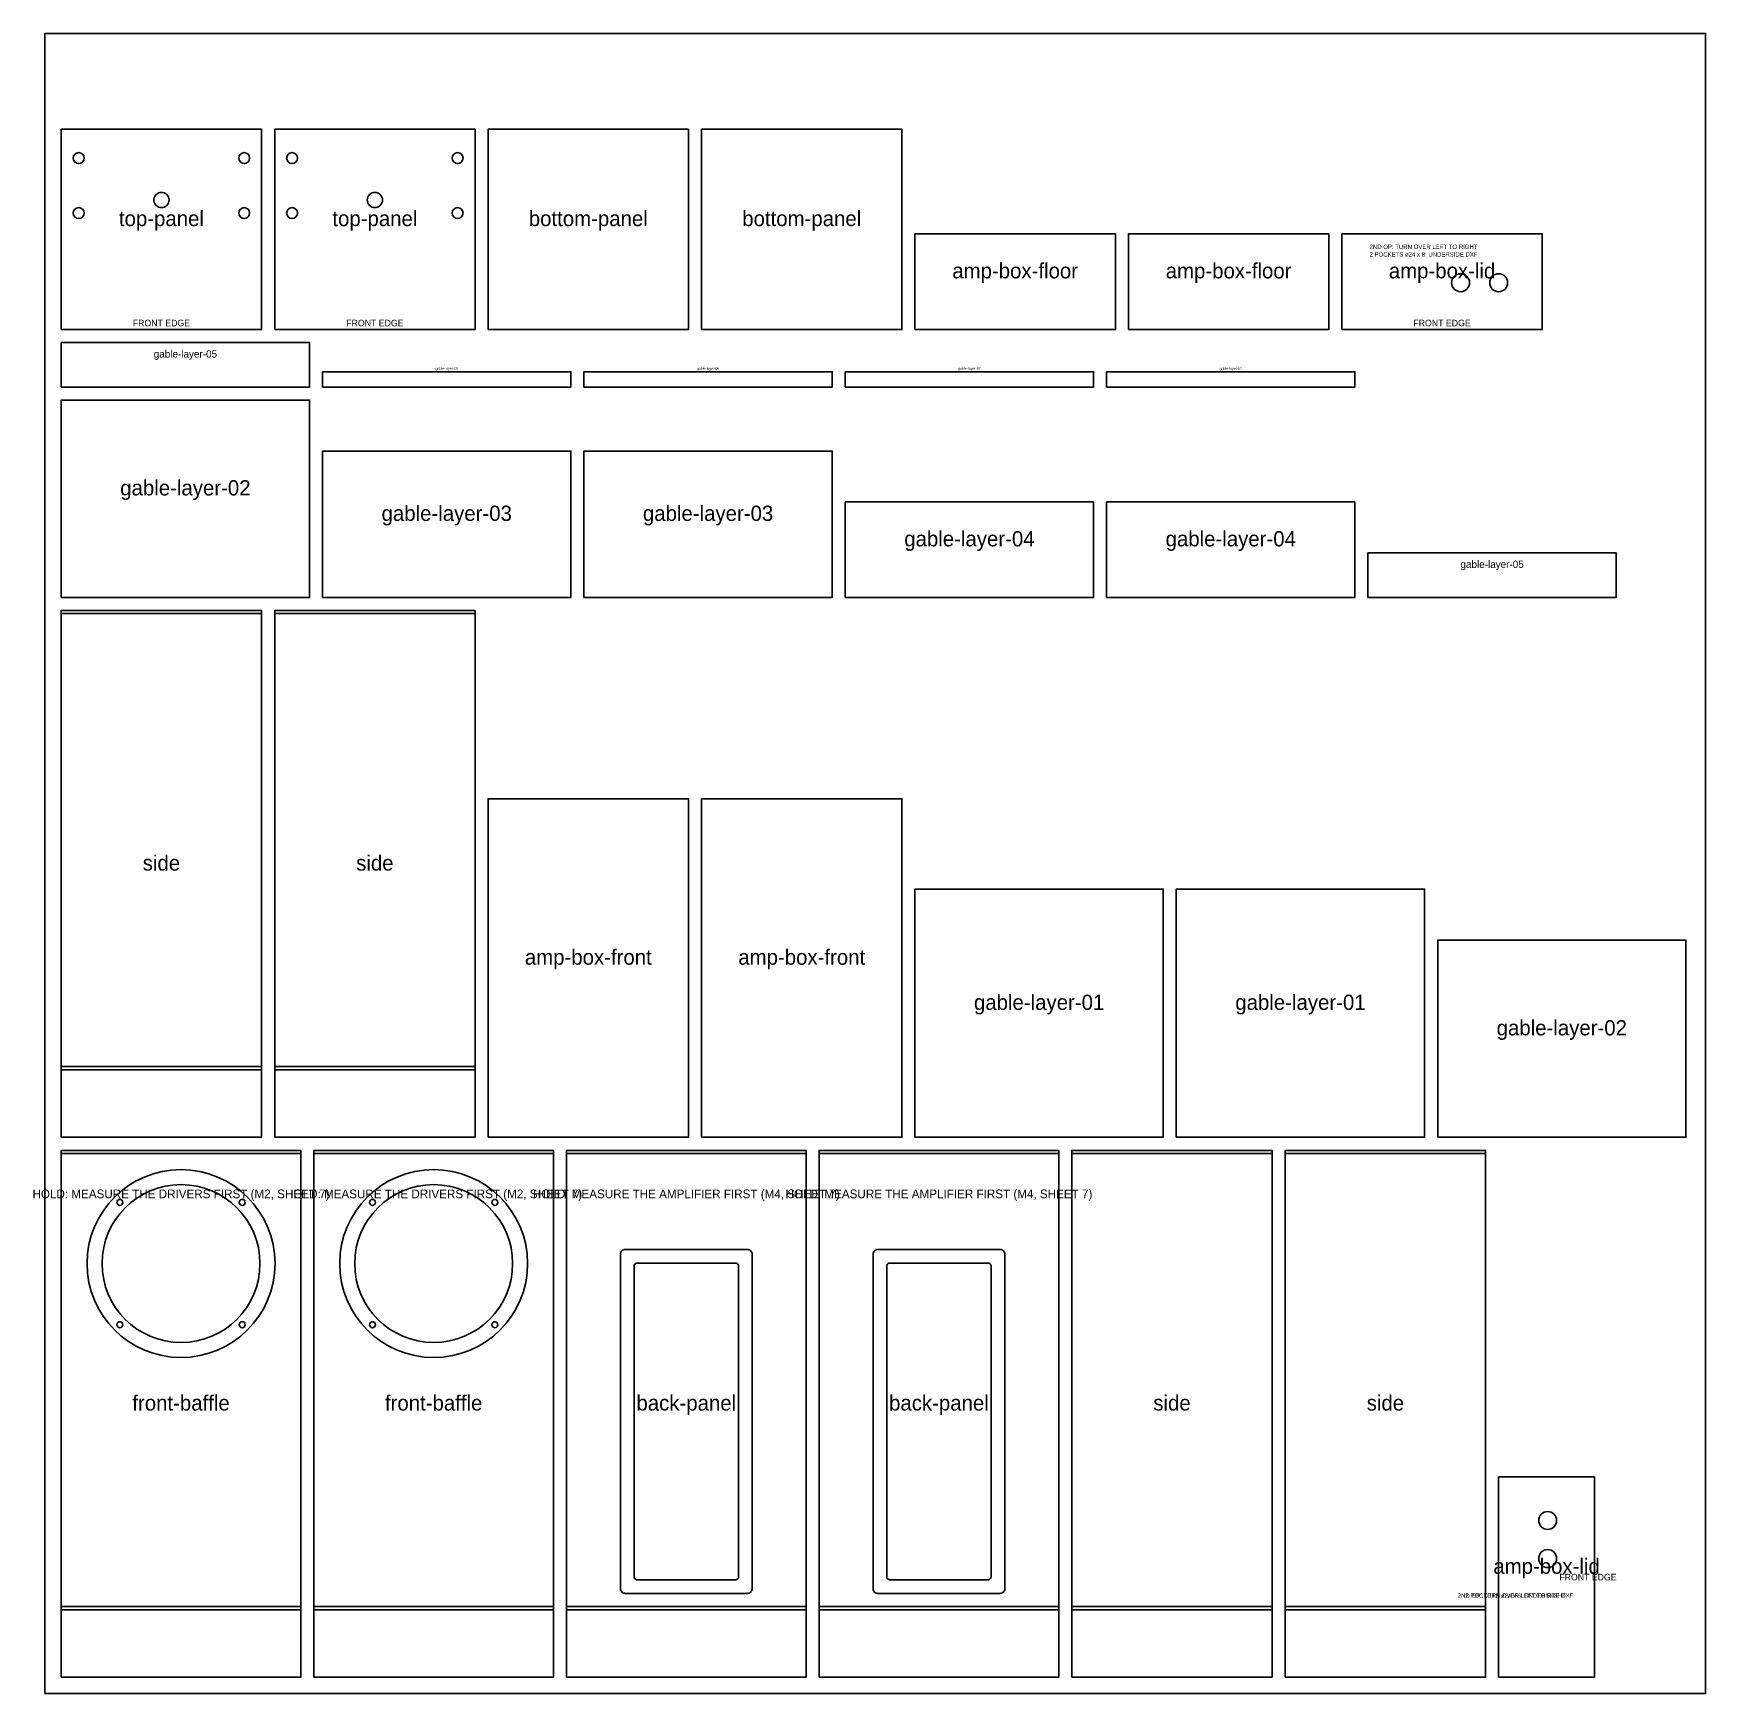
# Model space of a CAD drawing. Header units: millimetres. Extents: x -11 to 1525, y 0 to 1525.
import ezdxf
from ezdxf.enums import TextEntityAlignment as Align

# ---------------------------------------------------------------- set-up
doc = ezdxf.new("R2010")
doc.units = ezdxf.units.MM
for name, color, linetype in [('CUT_INSIDE', 1, 'Continuous'), ('CUT_OUTSIDE', 7, 'Continuous'), ('DRILL_D10_DEPTH10', 6, 'Continuous'), ('DRILL_D5.5_THROUGH', 30, 'Continuous'), ('NOTES', 8, 'Continuous'), ('POCKET_10.5MM', 4, 'Continuous'), ('POCKET_3MM', 3, 'Continuous'), ('POCKET_4.5MM', 2, 'Continuous')]:
    doc.layers.add(name, color=color, linetype=linetype)

msp = doc.modelspace()

# ---------------------------------------------------------------- linework, layer by layer
at = {"layer": 'CUT_INSIDE'}
for points in [[(634, 104.5), (634.6, 104.6), (635.1, 104.7), (635.7, 105), (636.1, 105.4), (636.5, 105.8), (636.8, 106.4), (636.9, 106.9), (637, 107.5), (637, 392.5), (636.9, 393.1), (636.8, 393.6), (636.5, 394.2), (636.1, 394.6), (635.7, 395), (635.1, 395.3), (634.6, 395.4), (634, 395.5), (544, 395.5), (543.4, 395.4), (542.9, 395.3), (542.3, 395), (541.9, 394.6), (541.5, 394.2), (541.2, 393.6), (541.1, 393.1), (541, 392.5), (541, 107.5), (541.1, 106.9), (541.2, 106.4), (541.5, 105.8), (541.9, 105.4), (542.3, 105), (542.9, 104.7), (543.4, 104.6), (544, 104.5)], [(866, 104.5), (866.6, 104.6), (867.1, 104.7), (867.7, 105), (868.1, 105.4), (868.5, 105.8), (868.8, 106.4), (868.9, 106.9), (869, 107.5), (869, 392.5), (868.9, 393.1), (868.8, 393.6), (868.5, 394.2), (868.1, 394.6), (867.7, 395), (867.1, 395.3), (866.6, 395.4), (866, 395.5), (776, 395.5), (775.4, 395.4), (774.9, 395.3), (774.3, 395), (773.9, 394.6), (773.5, 394.2), (773.2, 393.6), (773.1, 393.1), (773, 392.5), (773, 107.5), (773.1, 106.9), (773.2, 106.4), (773.5, 105.8), (773.9, 105.4), (774.3, 105), (774.9, 104.7), (775.4, 104.6), (776, 104.5)]]:
    msp.add_lwpolyline(points, close=True, dxfattribs=at)
for centre, radius in [((107, 1372), 7), ((303, 1372), 7), ((1300, 1296), 8.25), ((1335, 1296), 8.25), ((125, 395), 72.5), ((357, 395), 72.5), ((1380, 159), 8.25), ((1380, 124), 8.25)]:
    msp.add_circle(centre, radius, dxfattribs=at)
at = {"layer": 'CUT_OUTSIDE'}
for points in [[(15, 1253), (199, 1253), (199, 1437), (15, 1437)], [(211, 1253), (395, 1253), (395, 1437), (211, 1437)], [(407, 1253), (591, 1253), (591, 1437), (407, 1437)], [(603, 1253), (787, 1253), (787, 1437), (603, 1437)], [(799, 1253), (983, 1253), (983, 1341), (799, 1341)], [(995, 1253), (1179, 1253), (1179, 1341), (995, 1341)], [(1191, 1253), (1375, 1253), (1375, 1341), (1191, 1341)], [(15, 1200.2), (243, 1200.2), (243, 1241), (15, 1241)], [(255, 1200.2), (483, 1200.2), (483, 1214.2), (255, 1214.2)], [(495, 1200.2), (723, 1200.2), (723, 1214.2), (495, 1214.2)], [(735, 1200.2), (963, 1200.2), (963, 1214.2), (735, 1214.2)], [(975, 1200.2), (1203, 1200.2), (1203, 1214.2), (975, 1214.2)], [(15, 1007), (243, 1007), (243, 1188.2), (15, 1188.2)], [(255, 1007), (483, 1007), (483, 1141.4), (255, 1141.4)], [(495, 1007), (723, 1007), (723, 1141.4), (495, 1141.4)], [(735, 1007), (963, 1007), (963, 1094.6), (735, 1094.6)], [(975, 1007), (1203, 1007), (1203, 1094.6), (975, 1094.6)], [(1215, 1007), (1443, 1007), (1443, 1047.8), (1215, 1047.8)], [(15, 511), (199, 511), (199, 995), (15, 995)], [(211, 511), (395, 511), (395, 995), (211, 995)], [(407, 511), (591, 511), (591, 822), (407, 822)], [(603, 511), (787, 511), (787, 822), (603, 822)], [(799, 511), (1027, 511), (1027, 739), (799, 739)], [(1039, 511), (1267, 511), (1267, 739), (1039, 739)], [(1279, 511), (1507, 511), (1507, 692.2), (1279, 692.2)], [(15, 15), (235, 15), (235, 499), (15, 499)], [(247, 15), (467, 15), (467, 499), (247, 499)], [(479, 15), (699, 15), (699, 499), (479, 499)], [(711, 15), (931, 15), (931, 499), (711, 499)], [(943, 15), (1127, 15), (1127, 499), (943, 499)], [(1139, 15), (1323, 15), (1323, 499), (1139, 499)], [(1335, 15), (1423, 15), (1423, 199), (1335, 199)]]:
    msp.add_lwpolyline(points, close=True, dxfattribs=at)
at = {"layer": 'DRILL_D10_DEPTH10'}
for centre in [(31, 1410.5), (183, 1410.5), (227, 1410.5), (379, 1410.5), (31, 1360), (183, 1360), (227, 1360), (379, 1360)]:
    msp.add_circle(centre, 5, dxfattribs=at)
at = {"layer": 'DRILL_D5.5_THROUGH'}
for centre in [(68.8, 451.2), (181.2, 451.2), (300.8, 451.2), (413.2, 451.2), (68.8, 338.8), (181.2, 338.8), (300.8, 338.8), (413.2, 338.8)]:
    msp.add_circle(centre, 2.75, dxfattribs=at)
at = {"layer": 'NOTES'}
msp.add_lwpolyline([(0, 0), (1525, 0), (1525, 1525), (0, 1525)], close=True, dxfattribs=at)
at = {"layer": 'POCKET_10.5MM'}
for centre in [(125, 395), (357, 395)]:
    msp.add_circle(centre, 86.3, dxfattribs=at)
at = {"layer": 'POCKET_3MM'}
for points in [[(15, 992), (199, 992), (199, 995), (15, 995)], [(211, 992), (395, 992), (395, 995), (211, 995)], [(15, 573), (199, 573), (199, 576), (15, 576)], [(211, 573), (395, 573), (395, 576), (211, 576)], [(15, 496), (235, 496), (235, 499), (15, 499)], [(247, 496), (467, 496), (467, 499), (247, 499)], [(479, 496), (699, 496), (699, 499), (479, 499)], [(711, 496), (931, 496), (931, 499), (711, 499)], [(943, 496), (1127, 496), (1127, 499), (943, 499)], [(1139, 496), (1323, 496), (1323, 499), (1139, 499)], [(15, 77), (235, 77), (235, 80), (15, 80)], [(247, 77), (467, 77), (467, 80), (247, 80)], [(479, 77), (699, 77), (699, 80), (479, 80)], [(711, 77), (931, 77), (931, 80), (711, 80)], [(943, 77), (1127, 77), (1127, 80), (943, 80)], [(1139, 77), (1323, 77), (1323, 80), (1139, 80)]]:
    msp.add_lwpolyline(points, close=True, dxfattribs=at)
at = {"layer": 'POCKET_4.5MM'}
for points in [[(645, 92), (645.9, 92.1), (646.7, 92.3), (647.5, 92.8), (648.2, 93.3), (648.7, 94), (649.2, 94.8), (649.4, 95.6), (649.5, 96.5), (649.5, 403.5), (649.4, 404.4), (649.2, 405.2), (648.7, 406), (648.2, 406.7), (647.5, 407.2), (646.7, 407.7), (645.9, 407.9), (645, 408), (533, 408), (532.1, 407.9), (531.3, 407.7), (530.5, 407.2), (529.8, 406.7), (529.3, 406), (528.8, 405.2), (528.6, 404.4), (528.5, 403.5), (528.5, 96.5), (528.6, 95.6), (528.8, 94.8), (529.3, 94), (529.8, 93.3), (530.5, 92.8), (531.3, 92.3), (532.1, 92.1), (533, 92)], [(877, 92), (877.9, 92.1), (878.7, 92.3), (879.5, 92.8), (880.2, 93.3), (880.7, 94), (881.2, 94.8), (881.4, 95.6), (881.5, 96.5), (881.5, 403.5), (881.4, 404.4), (881.2, 405.2), (880.7, 406), (880.2, 406.7), (879.5, 407.2), (878.7, 407.7), (877.9, 407.9), (877, 408), (765, 408), (764.1, 407.9), (763.3, 407.7), (762.5, 407.2), (761.8, 406.7), (761.3, 406), (760.8, 405.2), (760.6, 404.4), (760.5, 403.5), (760.5, 96.5), (760.6, 95.6), (760.8, 94.8), (761.3, 94), (761.8, 93.3), (762.5, 92.8), (763.3, 92.3), (764.1, 92.1), (765, 92)]]:
    msp.add_lwpolyline(points, close=True, dxfattribs=at)

# ---------------------------------------------------------------- texts
at = {"layer": 'NOTES'}
for s, height, p in [('top-panel', 14, (107, 1355)), ('top-panel', 14, (303, 1355)), ('bottom-panel', 14, (499, 1355)), ('bottom-panel', 14, (695, 1355)), ('2ND OP: TURN OVER LEFT TO RIGHT', 4, (1266, 1329)), ('2 POCKETS ø24 x 8: UNDERSIDE DXF', 4, (1266, 1322)), ('amp-box-floor', 14, (891, 1307)), ('amp-box-floor', 14, (1087, 1307)), ('amp-box-lid', 14, (1283, 1307)), ('FRONT EDGE', 6, (107, 1259)), ('FRONT EDGE', 6, (303, 1259)), ('FRONT EDGE', 6, (1283, 1259)), ('gable-layer-05', 6.8, (129, 1230.6)), ('gable-layer-06', 2.333, (369, 1217.2)), ('gable-layer-06', 2.333, (609, 1217.2)), ('gable-layer-07', 2.333, (849, 1217.2)), ('gable-layer-07', 2.333, (1089, 1217.2)), ('gable-layer-02', 14, (129, 1107.6)), ('gable-layer-03', 14, (369, 1084.2)), ('gable-layer-03', 14, (609, 1084.2)), ('gable-layer-04', 14, (849, 1060.8)), ('gable-layer-04', 14, (1089, 1060.8)), ('gable-layer-05', 6.8, (1329, 1037.4)), ('side', 14, (107, 763)), ('side', 14, (303, 763)), ('amp-box-front', 14, (499, 676.5)), ('amp-box-front', 14, (695, 676.5)), ('gable-layer-01', 14, (913, 635)), ('gable-layer-01', 14, (1153, 635)), ('gable-layer-02', 14, (1393, 611.6)), ('HOLD: MEASURE THE DRIVERS FIRST (M2, SHEET 7)', 8, (125, 459)), ('HOLD: MEASURE THE DRIVERS FIRST (M2, SHEET 7)', 8, (357, 459)), ('HOLD: MEASURE THE AMPLIFIER FIRST (M4, SHEET 7)', 8, (589, 459)), ('HOLD: MEASURE THE AMPLIFIER FIRST (M4, SHEET 7)', 8, (821, 459)), ('front-baffle', 14, (125, 267)), ('front-baffle', 14, (357, 267)), ('back-panel', 14, (589, 267)), ('back-panel', 14, (821, 267)), ('side', 14, (1035, 267)), ('side', 14, (1231, 267)), ('amp-box-lid', 14, (1379, 117)), ('FRONT EDGE', 6, (1417, 107)), ('2ND OP: TURN OVER LEFT TO RIGHT', 4, (1347, 90)), ('2 POCKETS ø24 x 8: UNDERSIDE DXF', 4, (1354, 90))]:
    msp.add_text(s, height=height, dxfattribs=at).set_placement(p, align=Align.MIDDLE_CENTER)

doc.saveas('drawing.dxf')
